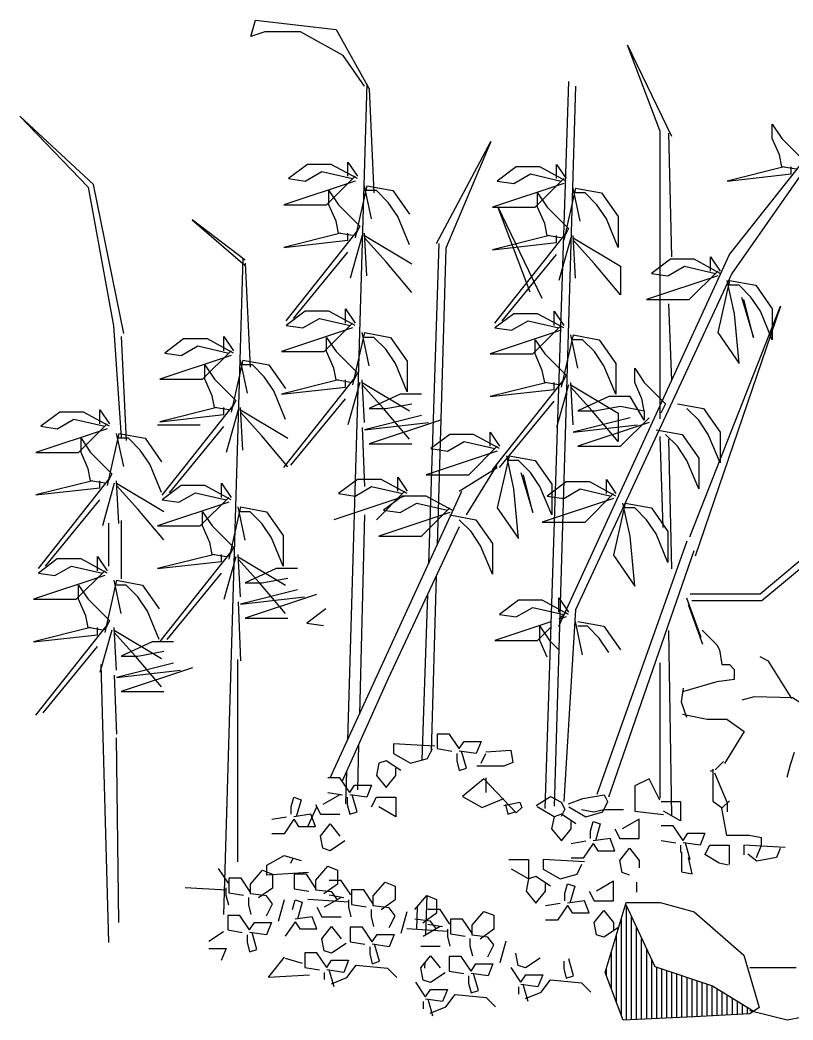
# Model space of a CAD drawing. Extents: x -15.8 to -8, y 56.1 to 69.5.
# Drawn here: x -15.15 to -12.715, y 56.331 to 59.482 of the extents above; entities that cross this region are included whole.
import ezdxf

# ---------------------------------------------------------------- set-up
doc = ezdxf.new("R2010")
doc.units = 0
doc.header["$LTSCALE"] = 0.01
doc.header["$MEASUREMENT"] = 0
doc.layers.add('MUEBLES', color=30, linetype='CONTINUOUS')

msp = doc.modelspace()

# ---------------------------------------------------------------- hatches: boundary and pattern name
at = {"layer": 'MUEBLES'}
h = msp.add_hatch(dxfattribs=at)
h.set_pattern_fill('LINE', color=256, scale=0.005, angle=90, style=0)
h.set_pattern_definition([(90, (-153.256589, -86.392666), (-0.015875, 1e-18), [])])
h.paths.add_polyline_path([(-13.0256, 56.341), (-12.8503, 56.3508), (-12.8383, 56.3588), (-12.9684, 56.4388), (-13.1504, 56.4994), (-13.2418, 56.6951), (-13.306, 56.4813), (-13.2497, 56.3313)])

# ---------------------------------------------------------------- linework, layer by layer
for p, q in [((-14.423, 59.4299), (-14.4081, 59.4821)), ((-14.4081, 59.4821), (-14.1542, 59.4523)), ((-14.3782, 59.4448), (-14.423, 59.4299)), ((-14.2662, 59.4448), (-14.3782, 59.4448)), ((-14.1318, 59.3702), (-14.2662, 59.4448)), ((-14.1542, 59.4523), (-14.0496, 59.2657)), ((-13.1343, 59.1343), (-13.2364, 59.4032)), ((-13.2364, 59.4032), (-13.0972, 59.1158)), ((-14.0645, 59.2732), (-14.1318, 59.3702)), ((-14.0571, 59.2806), (-14.1183, 57.2128)), ((-13.4222, 59.2881), (-13.4969, 56.9972)), ((-13.3998, 59.2732), (-13.467, 57.0047)), ((-14.0496, 59.2657), (-14.0347, 58.9374)), ((-14.9187, 58.9639), (-15.1498, 59.1788)), ((-15.1498, 59.1788), (-14.9346, 58.9559)), ((-12.7799, 59.109), (-12.7799, 59.1538)), ((-12.7799, 59.1538), (-12.75, 59.109)), ((-13.1343, 59.1343), (-13.1343, 58.2259)), ((-13.1065, 59.1251), (-13.0972, 58.7357)), ((-13.8379, 58.7783), (-13.6661, 59.0991)), ((-13.6661, 59.0991), (-13.8081, 58.7633)), ((-12.7575, 59.0568), (-12.7799, 59.109)), ((-12.75, 59.109), (-12.6828, 59.0418)), ((-12.75, 59.0195), (-12.7575, 59.0568)), ((-14.2438, 59.0269), (-14.3035, 58.9822)), ((-14.1691, 59.0269), (-14.2438, 59.0269)), ((-14.0869, 58.9822), (-14.1691, 59.0269)), ((-14.1168, 59.0344), (-14.0869, 58.9896)), ((-14.1168, 58.9896), (-14.1168, 59.0344)), ((-13.5865, 59.0195), (-13.6463, 58.9747)), ((-13.5118, 59.0195), (-13.5865, 59.0195)), ((-13.4297, 58.9747), (-13.5118, 59.0195)), ((-13.4596, 58.9822), (-13.4596, 59.0269)), ((-13.4596, 59.0269), (-13.4297, 58.9822)), ((-12.7425, 59.0195), (-12.9218, 58.9747)), ((-12.9143, 58.7434), (-12.6903, 59.0269)), ((-12.7052, 59.012), (-12.75, 59.0195)), ((-12.7201, 58.9971), (-12.7201, 59.0195)), ((-14.2513, 58.9747), (-14.199, 59.0045)), ((-14.199, 59.0045), (-14.1019, 58.9822)), ((-14.184, 58.9001), (-14.0944, 58.9896)), ((-13.594, 58.9672), (-13.5417, 58.9971)), ((-13.5417, 58.9971), (-13.4446, 58.9747)), ((-12.9218, 58.9747), (-12.7201, 58.9971)), ((-12.6828, 59.0045), (-12.9069, 58.6837)), ((-14.9346, 58.9559), (-14.8549, 58.518)), ((-14.823, 58.4941), (-14.9187, 58.9639)), ((-14.0944, 58.9747), (-14.3185, 58.9001)), ((-14.3035, 58.9822), (-14.2513, 58.9747)), ((-14.0571, 58.9598), (-14.0944, 58.7956)), ((-14.0421, 58.8553), (-14.0645, 58.9598)), ((-14.0571, 58.9598), (-13.9749, 58.9448)), ((-13.4371, 58.9672), (-13.6612, 58.8926)), ((-13.6463, 58.9747), (-13.594, 58.9672)), ((-13.5268, 58.8926), (-13.4371, 58.9822)), ((-13.3998, 58.9523), (-13.4371, 58.7881)), ((-13.3849, 58.8478), (-13.4073, 58.9523)), ((-13.3998, 58.9523), (-13.3176, 58.9374)), ((-14.1766, 58.9001), (-14.1766, 58.9448)), ((-14.1766, 58.9448), (-14.1467, 58.9001)), ((-14.0272, 58.9448), (-14.0571, 58.9448)), ((-13.9898, 58.9075), (-14.0272, 58.9448)), ((-13.9749, 58.9448), (-13.9226, 58.8702)), ((-13.5193, 58.9374), (-13.4894, 58.8926)), ((-13.5193, 58.8926), (-13.5193, 58.9374)), ((-13.3699, 58.9374), (-13.3998, 58.9374)), ((-13.3326, 58.9001), (-13.3699, 58.9374)), ((-13.3176, 58.9374), (-13.2654, 58.8628)), ((-14.3185, 58.9001), (-14.184, 58.9001)), ((-14.1542, 58.8478), (-14.1766, 58.9001)), ((-14.1467, 58.9001), (-14.0795, 58.8329)), ((-13.96, 58.8628), (-13.9898, 58.9075)), ((-13.6612, 58.8926), (-13.5268, 58.8926)), ((-13.6447, 58.8933), (-13.5055, 58.6059)), ((-13.5426, 58.6245), (-13.6447, 58.8933)), ((-13.4969, 58.8404), (-13.5193, 58.8926)), ((-13.4894, 58.8926), (-13.4222, 58.8254)), ((-13.3027, 58.8553), (-13.3326, 58.9001)), ((-13.9226, 58.7732), (-13.96, 58.8628)), ((-13.2654, 58.8628), (-13.2654, 58.7657)), ((-14.4405, 58.725), (-14.6078, 58.8524)), ((-14.6078, 58.8524), (-14.4405, 58.7091)), ((-14.1467, 58.8105), (-14.1542, 58.8478)), ((-14.0795, 58.8329), (-14.0944, 58.8031)), ((-13.4894, 58.8031), (-13.4969, 58.8404)), ((-13.2654, 58.7657), (-13.3027, 58.8553)), ((-14.1392, 58.8105), (-14.3185, 58.7657)), ((-14.311, 58.5344), (-14.0869, 58.818)), ((-14.1019, 58.8031), (-14.1467, 58.8105)), ((-14.1168, 58.7881), (-14.1168, 58.8105)), ((-14.072, 58.8031), (-14.1093, 58.6687)), ((-14.0571, 58.6762), (-14.0645, 58.8105)), ((-14.0645, 58.8031), (-13.9152, 58.7135)), ((-13.9973, 58.721), (-14.0645, 58.7956)), ((-13.482, 58.8031), (-13.6612, 58.7583)), ((-13.6537, 58.527), (-13.4297, 58.8105)), ((-13.4446, 58.7956), (-13.4894, 58.8031)), ((-13.4596, 58.7807), (-13.4596, 58.8031)), ((-13.4147, 58.7956), (-13.4521, 58.6613)), ((-13.4222, 58.8254), (-13.4371, 58.7956)), ((-13.3998, 58.6687), (-13.4073, 58.8031)), ((-13.4073, 58.7956), (-13.2579, 58.7061)), ((-14.3185, 58.7657), (-14.1168, 58.7881)), ((-13.8305, 58.7783), (-13.8634, 57.7682)), ((-13.8081, 58.7633), (-13.8358, 57.8284)), ((-13.6612, 58.7583), (-13.4596, 58.7807)), ((-13.34, 58.7135), (-13.4073, 58.7881)), ((-14.4476, 58.7312), (-14.5088, 56.6634)), ((-14.2886, 58.5419), (-14.1168, 58.7508)), ((-13.6313, 58.5344), (-13.4596, 58.7434)), ((-13.4521, 57.5718), (-12.9143, 58.7434)), ((-12.9741, 58.7359), (-12.9442, 58.6911)), ((-12.9741, 58.6911), (-12.9741, 58.7359)), ((-14.4401, 58.7163), (-14.4252, 58.388)), ((-13.9152, 58.624), (-13.9973, 58.721)), ((-13.2579, 58.6165), (-13.34, 58.7135)), ((-13.2579, 58.7061), (-13.2579, 58.6165)), ((-13.101, 58.7284), (-13.1608, 58.6837)), ((-13.1085, 58.6762), (-13.0562, 58.7061)), ((-13.0264, 58.7284), (-13.101, 58.7284)), ((-13.0562, 58.7061), (-12.9591, 58.6837)), ((-12.9442, 58.6837), (-13.0264, 58.7284)), ((-12.9069, 58.6837), (-13.3998, 57.624)), ((-12.9517, 58.6762), (-13.1757, 58.6016)), ((-13.1608, 58.6837), (-13.1085, 58.6762)), ((-13.0413, 58.6016), (-12.9517, 58.6911)), ((-12.9143, 58.6613), (-12.9517, 58.4971)), ((-12.8994, 58.5568), (-12.9218, 58.6613)), ((-12.9143, 58.6613), (-12.8322, 58.6464)), ((-12.8844, 58.6464), (-12.9143, 58.6464)), ((-12.8471, 58.609), (-12.8844, 58.6464)), ((-12.8322, 58.6464), (-12.7799, 58.5717)), ((-12.877, 58.609), (-12.8396, 58.4822)), ((-12.8172, 58.5643), (-12.8471, 58.609)), ((-13.1757, 58.6016), (-13.0413, 58.6016)), ((-13.1065, 58.5874), (-13.0972, 58.3464)), ((-13.0401, 57.8532), (-12.7542, 58.5803)), ((-12.7542, 58.5803), (-13.0228, 57.7926)), ((-12.8396, 58.4822), (-12.8695, 58.6016)), ((-14.2513, 58.5643), (-14.311, 58.5195)), ((-14.1766, 58.5643), (-14.2513, 58.5643)), ((-14.0944, 58.5195), (-14.1766, 58.5643)), ((-14.1243, 58.527), (-14.1243, 58.5717)), ((-14.1243, 58.5717), (-14.0944, 58.527)), ((-13.594, 58.5568), (-13.6537, 58.512)), ((-13.5193, 58.5568), (-13.594, 58.5568)), ((-13.4371, 58.512), (-13.5193, 58.5568)), ((-13.467, 58.5643), (-13.4371, 58.5195)), ((-13.467, 58.5195), (-13.467, 58.5643)), ((-12.8844, 58.4001), (-12.8994, 58.5568)), ((-12.7799, 58.4747), (-12.8172, 58.5643)), ((-12.7799, 58.5717), (-12.7799, 58.4747)), ((-14.8549, 58.518), (-14.831, 58.1676)), ((-14.1019, 58.512), (-14.3259, 58.4374)), ((-14.311, 58.5195), (-14.2587, 58.512)), ((-14.2587, 58.512), (-14.2064, 58.5419)), ((-14.2064, 58.5419), (-14.1093, 58.5195)), ((-14.1915, 58.4374), (-14.1019, 58.527)), ((-13.6537, 58.512), (-13.6015, 58.5046)), ((-13.6015, 58.5046), (-13.5492, 58.5344)), ((-13.5492, 58.5344), (-13.4521, 58.512)), ((-13.5342, 58.43), (-13.4446, 58.5195)), ((-14.8306, 58.4854), (-14.8157, 58.1571)), ((-14.5073, 58.4402), (-14.5073, 58.485)), ((-14.5073, 58.485), (-14.4774, 58.4402)), ((-14.184, 58.4822), (-14.1542, 58.4374)), ((-14.184, 58.4374), (-14.184, 58.4822)), ((-14.0645, 58.4971), (-14.1019, 58.3329)), ((-14.0496, 58.3926), (-14.072, 58.4971)), ((-14.0645, 58.4971), (-13.9824, 58.4822)), ((-14.0347, 58.4822), (-14.0645, 58.4822)), ((-13.9973, 58.4449), (-14.0347, 58.4822)), ((-13.9824, 58.4822), (-13.9301, 58.4076)), ((-13.4446, 58.5046), (-13.6687, 58.43)), ((-13.4073, 58.4897), (-13.4446, 58.3255)), ((-13.3923, 58.3852), (-13.4147, 58.4897)), ((-13.4073, 58.4897), (-13.3251, 58.4747)), ((-12.9517, 58.4971), (-12.8844, 58.4001)), ((-14.6343, 58.4775), (-14.694, 58.4328)), ((-14.6418, 58.4253), (-14.5895, 58.4551)), ((-14.5596, 58.4775), (-14.6343, 58.4775)), ((-14.5895, 58.4551), (-14.4924, 58.4328)), ((-14.4774, 58.4328), (-14.5596, 58.4775)), ((-13.5268, 58.43), (-13.5268, 58.4747)), ((-13.5268, 58.4747), (-13.4969, 58.43)), ((-13.3774, 58.4747), (-13.4073, 58.4747)), ((-13.34, 58.4374), (-13.3774, 58.4747)), ((-13.3251, 58.4747), (-13.2728, 58.4001)), ((-14.4849, 58.4253), (-14.709, 58.3507)), ((-14.694, 58.4328), (-14.6418, 58.4253)), ((-14.5745, 58.3507), (-14.4849, 58.4402)), ((-14.3259, 58.4374), (-14.1915, 58.4374)), ((-14.1616, 58.3852), (-14.184, 58.4374)), ((-14.1542, 58.4374), (-14.0869, 58.3703)), ((-13.9674, 58.4001), (-13.9973, 58.4449)), ((-13.6687, 58.43), (-13.5342, 58.43)), ((-13.5044, 58.3777), (-13.5268, 58.43)), ((-13.4969, 58.43), (-13.4297, 58.3628)), ((-13.3102, 58.3926), (-13.34, 58.4374)), ((-14.5671, 58.3955), (-14.5372, 58.3507)), ((-14.5671, 58.3507), (-14.5671, 58.3955)), ((-14.4476, 58.4104), (-14.4849, 58.2462)), ((-14.4326, 58.3059), (-14.455, 58.4104)), ((-14.4476, 58.4104), (-14.3654, 58.3955)), ((-14.4177, 58.3955), (-14.4476, 58.3955)), ((-14.3803, 58.3581), (-14.4177, 58.3955)), ((-14.3654, 58.3955), (-14.3131, 58.3208)), ((-14.1542, 58.3479), (-14.1616, 58.3852)), ((-13.9301, 58.3106), (-13.9674, 58.4001)), ((-13.9301, 58.4076), (-13.9301, 58.3106)), ((-13.2728, 58.3031), (-13.3102, 58.3926)), ((-13.2728, 58.4001), (-13.2728, 58.3031)), ((-13.2131, 58.3852), (-13.1832, 58.3404)), ((-13.2131, 58.3404), (-13.2131, 58.3852)), ((-14.3505, 58.3134), (-14.3803, 58.3581)), ((-14.3185, 58.0718), (-14.0944, 58.3553)), ((-14.0869, 58.3703), (-14.1019, 58.3404)), ((-13.4969, 58.3404), (-13.5044, 58.3777)), ((-13.4297, 58.3628), (-13.4446, 58.3329)), ((-14.709, 58.3507), (-14.5745, 58.3507)), ((-14.5447, 58.2984), (-14.5671, 58.3507)), ((-14.5372, 58.3507), (-14.47, 58.2835)), ((-14.1467, 58.3479), (-14.3259, 58.3031)), ((-14.3259, 58.3031), (-14.1243, 58.3255)), ((-14.1093, 58.3404), (-14.1542, 58.3479)), ((-14.1243, 58.3255), (-14.1243, 58.3479)), ((-14.0795, 58.3404), (-14.1168, 58.2061)), ((-14.0645, 58.2136), (-14.072, 58.3479)), ((-14.072, 58.3404), (-13.9226, 58.2509)), ((-14.0048, 58.2583), (-14.072, 58.3329)), ((-13.4894, 58.3404), (-13.6687, 58.2956)), ((-13.6612, 58.0643), (-13.4371, 58.3479)), ((-13.4521, 58.3329), (-13.4969, 58.3404)), ((-13.467, 58.318), (-13.467, 58.3404)), ((-13.4222, 58.3329), (-13.4596, 58.1986)), ((-13.4073, 58.2061), (-13.4147, 58.3404)), ((-13.4147, 58.3329), (-13.2654, 58.2434)), ((-13.3475, 58.2509), (-13.4147, 58.3255)), ((-13.1907, 58.2882), (-13.2131, 58.3404)), ((-13.1832, 58.3404), (-13.116, 58.2732)), ((-14.5372, 58.2611), (-14.5447, 58.2984)), ((-14.3131, 58.2238), (-14.3505, 58.3134)), ((-13.9525, 58.3031), (-14.0496, 58.2583)), ((-13.8853, 58.3031), (-13.9525, 58.3031)), ((-13.6687, 58.2956), (-13.467, 58.318)), ((-13.2952, 58.2956), (-13.3923, 58.2509)), ((-13.228, 58.2956), (-13.2952, 58.2956)), ((-13.1832, 58.221), (-13.228, 58.2956)), ((-14.5297, 58.2611), (-14.709, 58.2164)), ((-14.7015, 57.985), (-14.4774, 58.2686)), ((-14.4924, 58.2537), (-14.5372, 58.2611)), ((-14.5073, 58.2387), (-14.5073, 58.2611)), ((-14.47, 58.2835), (-14.4849, 58.2537)), ((-14.4476, 58.1268), (-14.455, 58.2611)), ((-14.2961, 58.0792), (-14.1243, 58.2882)), ((-13.9973, 58.2583), (-13.9152, 58.2732)), ((-13.6388, 58.0718), (-13.467, 58.2807)), ((-13.34, 58.2509), (-13.2579, 58.2658)), ((-13.2579, 58.2658), (-13.1832, 58.2509)), ((-13.1832, 58.2509), (-13.1907, 58.2882)), ((-13.116, 58.2732), (-13.1309, 58.2434)), ((-13.0786, 58.2732), (-12.9965, 58.2583)), ((-15.0248, 58.2466), (-15.0845, 58.2019)), ((-14.9501, 58.2466), (-15.0248, 58.2466)), ((-14.8679, 58.2019), (-14.9501, 58.2466)), ((-14.8978, 58.2541), (-14.8679, 58.2093)), ((-14.8978, 58.2093), (-14.8978, 58.2541)), ((-14.709, 58.2164), (-14.5073, 58.2387)), ((-14.4625, 58.2537), (-14.4999, 58.1194)), ((-14.455, 58.2537), (-14.3057, 58.1641)), ((-14.3878, 58.1716), (-14.455, 58.2462)), ((-13.8853, 58.2359), (-14.0645, 58.1912)), ((-14.0496, 58.2583), (-13.9973, 58.2583)), ((-13.9226, 58.1613), (-14.0048, 58.2583)), ((-13.228, 58.2285), (-13.4073, 58.1837)), ((-13.3923, 58.2509), (-13.34, 58.2509)), ((-13.2654, 58.1539), (-13.3475, 58.2509)), ((-13.2654, 58.2434), (-13.2654, 58.1539)), ((-13.2579, 58.1389), (-13.1683, 58.2285)), ((-13.1832, 58.2509), (-13.1832, 58.221)), ((-13.0114, 58.221), (-13.0488, 58.2583)), ((-12.9965, 58.2583), (-12.9442, 58.1837)), ((-15.0845, 58.2019), (-15.0323, 58.1944)), ((-15.0323, 58.1944), (-14.98, 58.2242)), ((-14.98, 58.2242), (-14.8829, 58.2019)), ((-14.965, 58.1198), (-14.8754, 58.2093)), ((-14.7165, 58.2065), (-14.582, 58.2065)), ((-14.6791, 57.9925), (-14.5073, 58.2014)), ((-14.072, 58.1986), (-14.0645, 58.0121)), ((-14.0645, 58.1912), (-13.8629, 58.2136)), ((-13.8255, 58.221), (-14.0496, 58.1464)), ((-13.4073, 58.1837), (-13.2056, 58.2061)), ((-13.1683, 58.2136), (-13.3923, 58.1389)), ((-12.9815, 58.1762), (-13.0114, 58.221)), ((-14.8754, 58.1944), (-15.0995, 58.1198)), ((-14.9576, 58.1198), (-14.9576, 58.1645)), ((-14.9576, 58.1645), (-14.9277, 58.1198)), ((-14.8381, 58.1795), (-14.8754, 58.0153)), ((-14.8231, 58.075), (-14.8455, 58.1795)), ((-14.8381, 58.1795), (-14.7559, 58.1645)), ((-14.8082, 58.1645), (-14.8381, 58.1645)), ((-14.7709, 58.1272), (-14.8082, 58.1645)), ((-14.7559, 58.1645), (-14.7036, 58.0899)), ((-14.3057, 58.0746), (-14.3878, 58.1716)), ((-13.7957, 58.1762), (-13.8554, 58.1315)), ((-13.721, 58.1762), (-13.7957, 58.1762)), ((-13.6388, 58.1315), (-13.721, 58.1762)), ((-13.6687, 58.1389), (-13.6687, 58.1837)), ((-13.6687, 58.1837), (-13.6388, 58.1389)), ((-13.1459, 58.1912), (-13.0637, 58.1762)), ((-13.1343, 58.1703), (-13.1251, 57.8829)), ((-13.0786, 58.1389), (-13.116, 58.1762)), ((-13.0637, 58.1762), (-13.0114, 58.1016)), ((-12.9442, 58.0867), (-12.9815, 58.1762)), ((-12.9442, 58.1837), (-12.9442, 58.0867)), ((-14.0496, 58.1464), (-13.9152, 58.1464)), ((-13.8031, 58.124), (-13.7508, 58.1539)), ((-13.7508, 58.1539), (-13.6537, 58.1315)), ((-13.7359, 58.0494), (-13.6463, 58.1389)), ((-13.3923, 58.1389), (-13.2579, 58.1389)), ((-13.1065, 58.161), (-13.0972, 57.7531)), ((-13.0488, 58.0942), (-13.0786, 58.1389)), ((-15.0995, 58.1198), (-14.965, 58.1198)), ((-14.9352, 58.0675), (-14.9576, 58.1198)), ((-14.9277, 58.1198), (-14.8605, 58.0526)), ((-14.741, 58.0825), (-14.7709, 58.1272)), ((-13.6463, 58.124), (-13.8703, 58.0494)), ((-13.8554, 58.1315), (-13.8031, 58.124)), ((-13.6089, 58.1091), (-13.6463, 57.9449)), ((-13.594, 58.0046), (-13.6164, 58.1091)), ((-13.6089, 58.1091), (-13.5268, 58.0942)), ((-13.0114, 58.1016), (-13.0114, 58.0046)), ((-14.7036, 57.9929), (-14.741, 58.0825)), ((-13.7658, 57.9972), (-13.6463, 58.0718)), ((-13.7434, 57.9225), (-13.6463, 58.0792)), ((-13.5791, 58.0942), (-13.6089, 58.0942)), ((-13.5417, 58.0568), (-13.5791, 58.0942)), ((-13.5268, 58.0942), (-13.4745, 58.0195)), ((-13.0114, 58.0046), (-13.0488, 58.0942)), ((-14.9277, 58.0302), (-14.9352, 58.0675)), ((-14.8605, 58.0526), (-14.8754, 58.0228)), ((-13.96, 58.0419), (-13.9301, 57.9972)), ((-13.96, 57.9972), (-13.96, 58.0419)), ((-13.8703, 58.0494), (-13.7359, 58.0494)), ((-13.5716, 58.0568), (-13.5342, 57.93)), ((-13.5342, 57.93), (-13.5641, 58.0494)), ((-13.5118, 58.0121), (-13.5417, 58.0568)), ((-14.9202, 58.0302), (-15.0995, 57.9855)), ((-15.0995, 57.9855), (-14.8978, 58.0078)), ((-15.092, 57.7541), (-14.8679, 58.0377)), ((-14.8829, 58.0228), (-14.9277, 58.0302)), ((-14.8978, 58.0078), (-14.8978, 58.0302)), ((-14.853, 58.0228), (-14.8904, 57.8885)), ((-14.8381, 57.8959), (-14.8455, 58.0302)), ((-14.8455, 58.0228), (-14.6962, 57.9332)), ((-14.7783, 57.9407), (-14.8455, 58.0153)), ((-14.6418, 58.0149), (-14.7015, 57.9701)), ((-14.5671, 58.0149), (-14.6418, 58.0149)), ((-14.4849, 57.9701), (-14.5671, 58.0149)), ((-14.5148, 58.0223), (-14.4849, 57.9776)), ((-14.5148, 57.9776), (-14.5148, 58.0223)), ((-14.0869, 58.0345), (-14.1467, 57.9897)), ((-14.0944, 57.9822), (-14.0421, 58.0121)), ((-14.0123, 58.0345), (-14.0869, 58.0345)), ((-14.0421, 58.0121), (-13.945, 57.9897)), ((-13.9301, 57.9897), (-14.0123, 58.0345)), ((-13.4745, 57.9225), (-13.5118, 58.0121)), ((-13.4297, 58.027), (-13.4894, 57.9822)), ((-13.4745, 58.0195), (-13.4745, 57.9225)), ((-13.355, 58.027), (-13.4297, 58.027)), ((-13.2728, 57.9822), (-13.355, 58.027)), ((-13.3027, 57.9897), (-13.3027, 58.0345)), ((-13.3027, 58.0345), (-13.2728, 57.9897)), ((-14.6492, 57.9626), (-14.5969, 57.9925)), ((-14.5969, 57.9925), (-14.4999, 57.9701)), ((-14.582, 57.888), (-14.4924, 57.9776)), ((-14.1727, 57.0945), (-13.7583, 57.9972)), ((-13.9376, 57.9822), (-14.1616, 57.9076)), ((-14.1467, 57.9897), (-14.0944, 57.9822)), ((-14.0272, 57.9076), (-13.9376, 57.9972)), ((-13.945, 57.9822), (-14.0048, 57.9375)), ((-13.8703, 57.9822), (-13.945, 57.9822)), ((-13.7882, 57.9375), (-13.8703, 57.9822)), ((-13.5791, 57.8479), (-13.594, 58.0046)), ((-13.4894, 57.9822), (-13.4371, 57.9748)), ((-13.4371, 57.9748), (-13.3849, 58.0046)), ((-13.3849, 58.0046), (-13.2878, 57.9822)), ((-13.3699, 57.9001), (-13.2803, 57.9897)), ((-15.0696, 57.7616), (-14.8978, 57.9705)), ((-14.4924, 57.9626), (-14.7165, 57.888)), ((-14.7015, 57.9701), (-14.6492, 57.9626)), ((-14.455, 57.9477), (-14.4924, 57.7836)), ((-14.4401, 57.8433), (-14.4625, 57.9477)), ((-14.455, 57.9477), (-14.3729, 57.9328)), ((-13.9525, 57.93), (-13.9002, 57.9598)), ((-13.9002, 57.9598), (-13.8031, 57.9375)), ((-13.8853, 57.8554), (-13.7957, 57.9449)), ((-13.6463, 57.9449), (-13.5791, 57.8479)), ((-13.2803, 57.9748), (-13.5044, 57.9001)), ((-13.243, 57.9598), (-13.2803, 57.7957)), ((-13.228, 57.8554), (-13.2504, 57.9598)), ((-13.243, 57.9598), (-13.1608, 57.9449)), ((-13.2131, 57.9449), (-13.243, 57.9449)), ((-13.1757, 57.9076), (-13.2131, 57.9449)), ((-13.1608, 57.9449), (-13.1085, 57.8703)), ((-14.6962, 57.8437), (-14.7783, 57.9407)), ((-14.5745, 57.888), (-14.5745, 57.9328)), ((-14.5745, 57.9328), (-14.5447, 57.888)), ((-14.4252, 57.9328), (-14.455, 57.9328)), ((-14.3878, 57.8955), (-14.4252, 57.9328)), ((-14.3729, 57.9328), (-14.3206, 57.8582)), ((-14.0645, 57.9225), (-14.0808, 57.2946)), ((-13.7957, 57.93), (-14.0197, 57.8554)), ((-14.0048, 57.9375), (-13.9525, 57.93)), ((-13.7957, 57.9225), (-13.7135, 57.9076)), ((-14.8708, 57.8969), (-14.8708, 57.7616)), ((-14.831, 57.9049), (-14.831, 57.7218)), ((-14.7165, 57.888), (-14.582, 57.888)), ((-14.5521, 57.8358), (-14.5745, 57.888)), ((-14.5447, 57.888), (-14.4774, 57.8209)), ((-14.3579, 57.8507), (-14.3878, 57.8955)), ((-13.7658, 57.8852), (-13.9898, 57.4076)), ((-13.7284, 57.8703), (-13.7658, 57.9076)), ((-13.7135, 57.9076), (-13.6612, 57.833)), ((-13.5044, 57.9001), (-13.3699, 57.9001)), ((-13.1459, 57.8628), (-13.1757, 57.9076)), ((-14.3206, 57.7612), (-14.3579, 57.8507)), ((-14.3206, 57.8582), (-14.3206, 57.7612)), ((-14.0197, 57.8554), (-13.8853, 57.8554)), ((-13.6986, 57.8255), (-13.7284, 57.8703)), ((-13.2131, 57.6987), (-13.228, 57.8554)), ((-13.1085, 57.7733), (-13.1459, 57.8628)), ((-13.1085, 57.8703), (-13.1085, 57.7733)), ((-14.5447, 57.7985), (-14.5521, 57.8358)), ((-14.4774, 57.8209), (-14.4924, 57.791)), ((-13.6612, 57.736), (-13.6986, 57.8255)), ((-13.6612, 57.833), (-13.6612, 57.736)), ((-13.0488, 57.8404), (-13.3326, 57.042)), ((-14.9053, 57.7467), (-14.9053, 57.7914)), ((-14.9053, 57.7914), (-14.8754, 57.7467)), ((-14.5372, 57.7985), (-14.7165, 57.7537)), ((-14.709, 57.5224), (-14.4849, 57.8059)), ((-14.4999, 57.791), (-14.5447, 57.7985)), ((-14.5148, 57.7761), (-14.5148, 57.7985)), ((-14.47, 57.791), (-14.5073, 57.6567)), ((-14.455, 57.6642), (-14.4625, 57.7985)), ((-14.4625, 57.791), (-14.3131, 57.7015)), ((-13.2952, 57.0345), (-13.0264, 57.8106)), ((-13.2803, 57.7957), (-13.2131, 57.6987)), ((-12.8183, 57.6745), (-12.6628, 57.804)), ((-15.0323, 57.784), (-15.092, 57.7392)), ((-15.0397, 57.7317), (-14.9875, 57.7616)), ((-14.9576, 57.784), (-15.0323, 57.784)), ((-14.9875, 57.7616), (-14.8904, 57.7392)), ((-14.8754, 57.7392), (-14.9576, 57.784)), ((-14.7165, 57.7537), (-14.5148, 57.7761)), ((-14.3953, 57.7089), (-14.4625, 57.7836)), ((-12.813, 57.6532), (-12.6575, 57.7827)), ((-14.8829, 57.7317), (-15.107, 57.6571)), ((-15.092, 57.7392), (-15.0397, 57.7317)), ((-14.9725, 57.6571), (-14.8829, 57.7467)), ((-14.6866, 57.5298), (-14.5148, 57.7388)), ((-14.343, 57.7537), (-14.4401, 57.7089)), ((-14.3878, 57.7089), (-14.3057, 57.7239)), ((-14.2758, 57.7537), (-14.343, 57.7537)), ((-13.8387, 57.7298), (-13.855, 57.1773)), ((-14.965, 57.7019), (-14.9352, 57.6571)), ((-14.965, 57.6571), (-14.965, 57.7019)), ((-14.8455, 57.7168), (-14.8829, 57.5527)), ((-14.8306, 57.6124), (-14.853, 57.7168)), ((-14.8455, 57.7168), (-14.7634, 57.7019)), ((-14.8157, 57.7019), (-14.8455, 57.7019)), ((-14.7783, 57.6646), (-14.8157, 57.7019)), ((-14.7634, 57.7019), (-14.7111, 57.6273)), ((-14.4401, 57.7089), (-14.3878, 57.7089)), ((-14.3131, 57.6119), (-14.3953, 57.7089)), ((-14.7484, 57.6198), (-14.7783, 57.6646)), ((-14.2758, 57.6866), (-14.455, 57.6418)), ((-14.455, 57.6418), (-14.2534, 57.6642)), ((-14.216, 57.6716), (-14.4401, 57.597)), ((-13.8666, 57.6704), (-13.8835, 57.1507)), ((-13.4521, 57.6614), (-13.4222, 57.6166)), ((-13.4521, 57.6166), (-13.4521, 57.6614)), ((-13.0505, 57.6617), (-13.0052, 57.5372)), ((-13.0386, 57.6745), (-12.8183, 57.6745)), ((-15.107, 57.6571), (-14.9725, 57.6571)), ((-14.9426, 57.6049), (-14.965, 57.6571)), ((-14.9352, 57.6571), (-14.8679, 57.59)), ((-14.4625, 57.6492), (-14.455, 57.4627)), ((-13.5791, 57.6539), (-13.6388, 57.6091)), ((-13.5865, 57.6017), (-13.5342, 57.6315)), ((-13.5044, 57.6539), (-13.5791, 57.6539)), ((-13.5342, 57.6315), (-13.4371, 57.6091)), ((-13.4222, 57.6091), (-13.5044, 57.6539)), ((-13.0452, 57.6404), (-12.9999, 57.5159)), ((-13.0333, 57.6532), (-12.813, 57.6532)), ((-14.9352, 57.5676), (-14.9426, 57.6049)), ((-14.7111, 57.5303), (-14.7484, 57.6198)), ((-14.4401, 57.597), (-14.3057, 57.597)), ((-14.1862, 57.6269), (-14.2459, 57.5821)), ((-13.6388, 57.6091), (-13.5865, 57.6017)), ((-13.4521, 57.5942), (-13.4297, 57.6166)), ((-13.4297, 57.6017), (-13.4521, 57.5942)), ((-13.3998, 57.624), (-13.4371, 57.0196)), ((-14.9277, 57.5676), (-15.107, 57.5228)), ((-15.0995, 57.2915), (-14.8754, 57.575)), ((-14.8904, 57.5601), (-14.9352, 57.5676)), ((-14.9053, 57.5452), (-14.9053, 57.5676)), ((-14.8679, 57.59), (-14.8829, 57.5601)), ((-14.8455, 57.4333), (-14.853, 57.5676)), ((-14.2459, 57.5821), (-14.1936, 57.5746)), ((-13.4777, 57.5857), (-13.6537, 57.527)), ((-13.5193, 57.527), (-13.4783, 57.568)), ((-13.5118, 57.527), (-13.5118, 57.5718)), ((-13.5118, 57.5718), (-13.482, 57.527)), ((-13.3774, 57.4823), (-13.3998, 57.5867)), ((-13.3923, 57.5867), (-13.3102, 57.5718)), ((-13.3625, 57.5718), (-13.3923, 57.5718)), ((-13.3251, 57.5345), (-13.3625, 57.5718)), ((-13.3102, 57.5718), (-13.2579, 57.4972)), ((-15.107, 57.5228), (-14.9053, 57.5452)), ((-14.8605, 57.5601), (-14.8978, 57.4258)), ((-14.853, 57.5601), (-14.7036, 57.4706)), ((-14.7858, 57.478), (-14.853, 57.5527)), ((-13.2952, 57.4897), (-13.3251, 57.5345)), ((-13.1065, 57.5584), (-13.0972, 56.9744)), ((-13.0009, 57.56), (-12.9541, 57.5132)), ((-15.0771, 57.2989), (-14.9053, 57.5079)), ((-14.7335, 57.5228), (-14.8306, 57.478)), ((-14.6663, 57.5228), (-14.7335, 57.5228)), ((-13.6537, 57.527), (-13.5193, 57.527)), ((-13.4894, 57.4748), (-13.5118, 57.527)), ((-13.482, 57.527), (-13.4524, 57.4975)), ((-12.9541, 57.5132), (-12.9463, 57.4976)), ((-14.8306, 57.478), (-14.7783, 57.478)), ((-14.7036, 57.381), (-14.7858, 57.478)), ((-14.7783, 57.478), (-14.6962, 57.493)), ((-12.9463, 57.4976), (-12.9385, 57.4509)), ((-12.792, 57.4621), (-12.8182, 57.4751)), ((-14.8947, 57.4511), (-14.8708, 56.5752)), ((-14.6663, 57.4556), (-14.8455, 57.4109)), ((-14.6065, 57.4407), (-14.8306, 57.3661)), ((-14.4644, 57.467), (-14.4644, 56.83)), ((-13.1343, 57.4565), (-13.1343, 57.0301)), ((-12.9385, 57.4509), (-12.9151, 57.4509)), ((-12.9151, 57.4509), (-12.8995, 57.4353)), ((-12.7186, 57.3443), (-12.792, 57.4621)), ((-14.853, 57.4183), (-14.8455, 57.2318)), ((-14.8455, 57.4109), (-14.6439, 57.4333)), ((-12.8995, 57.4353), (-12.8995, 57.4041)), ((-13.9898, 57.4076), (-14.1347, 57.0838)), ((-13.0612, 57.3764), (-13.0665, 57.3338)), ((-12.9541, 57.3963), (-13.0633, 57.3651)), ((-12.8995, 57.4041), (-12.9541, 57.3963)), ((-14.8306, 57.3661), (-14.6962, 57.3661)), ((-12.8365, 57.3495), (-12.8758, 57.339)), ((-12.716, 57.3469), (-12.8365, 57.3495)), ((-12.6427, 57.2998), (-12.716, 57.3469)), ((-13.0665, 57.3338), (-13.0505, 57.2858)), ((-13.0633, 57.295), (-12.9853, 57.2794)), ((-12.9853, 57.2794), (-12.9229, 57.2794)), ((-12.9229, 57.2794), (-12.8683, 57.2404)), ((-14.8469, 57.2202), (-14.839, 56.6389)), ((-13.7969, 57.2323), (-13.8352, 57.2323)), ((-13.8352, 57.2323), (-13.8352, 57.1864)), ((-13.7662, 57.1864), (-13.7969, 57.2323)), ((-12.8683, 57.2404), (-12.9307, 57.139)), ((-14.0833, 57.1987), (-14.0869, 57.0569)), ((-13.8429, 57.194), (-13.9732, 57.2017)), ((-13.9732, 57.2017), (-13.9732, 57.1711)), ((-13.7662, 57.1864), (-13.7509, 57.2093)), ((-13.7509, 57.2093), (-13.6972, 57.2093)), ((-13.6972, 57.2093), (-13.7126, 57.1711)), ((-13.9732, 57.1711), (-13.9195, 57.1404)), ((-13.9195, 57.1404), (-13.8659, 57.1557)), ((-13.8659, 57.1557), (-13.8505, 57.1864)), ((-13.8352, 57.1864), (-13.7892, 57.1787)), ((-13.7739, 57.1711), (-13.7739, 57.1481)), ((-13.7126, 57.1711), (-13.7662, 57.1787)), ((-13.7432, 57.1251), (-13.7585, 57.1787)), ((-13.6972, 57.1404), (-13.6819, 57.1711)), ((-13.6825, 57.1762), (-13.6033, 57.1819)), ((-13.6033, 57.1819), (-13.5977, 57.1423)), ((-12.7108, 57.1741), (-12.7239, 57.1348)), ((-14.0191, 57.1404), (-14.0268, 57.1021)), ((-13.9962, 57.1481), (-14.0191, 57.1404)), ((-13.9502, 57.1174), (-13.9962, 57.1481)), ((-13.9655, 57.1021), (-13.9655, 57.1251)), ((-13.7739, 57.1481), (-13.7662, 57.1174)), ((-13.7662, 57.1174), (-13.7432, 57.1251)), ((-13.6259, 57.131), (-13.7107, 57.131)), ((-13.5977, 57.1423), (-13.6259, 57.131)), ((-12.9334, 57.1453), (-12.9596, 57.1191)), ((-12.7239, 57.1348), (-12.7343, 57.0956)), ((-14.1418, 57.0945), (-14.1801, 57.0945)), ((-14.1111, 57.0485), (-14.1418, 57.0945)), ((-14.1213, 57.1138), (-14.1243, 57.0122)), ((-14.0268, 57.1021), (-13.9962, 57.0638)), ((-13.9962, 57.0638), (-13.9655, 57.1021)), ((-13.6819, 57.0945), (-13.6819, 57.0485)), ((-12.9742, 57.1153), (-12.9675, 57.1186)), ((-12.9675, 57.1153), (-12.9709, 57.117)), ((-12.9675, 57.122), (-12.9675, 57.0213)), ((-12.9205, 57.0146), (-12.9608, 57.1086)), ((-12.9608, 57.1086), (-12.9608, 57.1086)), ((-14.1111, 57.0485), (-14.0958, 57.0715)), ((-14.0958, 57.0715), (-14.0421, 57.0715)), ((-14.0421, 57.0715), (-14.0575, 57.0332)), ((-13.6881, 57.0915), (-13.7559, 57.035)), ((-13.5863, 56.9842), (-13.6881, 57.0915)), ((-13.168, 57.0915), (-13.2132, 57.0689)), ((-13.2132, 57.0689), (-13.2132, 56.9898)), ((-13.1341, 57.0237), (-13.168, 57.0915)), ((-14.2951, 57.0026), (-14.2874, 57.0332)), ((-14.2874, 57.0332), (-14.2644, 57.0255)), ((-14.1418, 57.0409), (-14.1954, 57.0102)), ((-14.1801, 57.0485), (-14.1341, 57.0409)), ((-14.1188, 57.0332), (-14.1188, 57.0102)), ((-14.0575, 57.0332), (-14.1111, 57.0409)), ((-14.0881, 56.9872), (-14.1035, 57.0409)), ((-14.0421, 57.0026), (-14.0268, 57.0332)), ((-14.0268, 57.0332), (-13.9655, 57.0332)), ((-13.9655, 57.0332), (-13.9655, 56.9719)), ((-13.7559, 57.035), (-13.6938, 57.0011)), ((-13.5242, 57.0068), (-13.4789, 57.035)), ((-13.4789, 57.035), (-13.445, 57.0181)), ((-13.3772, 57.0293), (-13.3093, 57.0406)), ((-13.3093, 57.0406), (-13.298, 57.0181)), ((-14.2951, 56.9796), (-14.2951, 57.0026)), ((-14.2644, 57.0255), (-14.2797, 56.9719)), ((-14.243, 56.9413), (-14.2147, 57.0028)), ((-14.2184, 57.0102), (-14.2031, 56.9796)), ((-14.1188, 57.0102), (-14.1111, 56.9796)), ((-13.9655, 56.9719), (-14.0191, 57.0026)), ((-13.6938, 57.0011), (-13.6259, 57.0293)), ((-13.6259, 57.0068), (-13.575, 57.0181)), ((-13.6206, 57.0102), (-13.6129, 56.9796)), ((-13.5694, 57.0011), (-13.5863, 56.9842)), ((-13.575, 57.0181), (-13.5694, 57.0011)), ((-13.4673, 56.9719), (-13.5209, 57.0026)), ((-13.445, 57.0181), (-13.4337, 56.9955)), ((-13.4224, 57.0124), (-13.3772, 57.0293)), ((-13.4213, 57.0026), (-13.3677, 56.9719)), ((-13.314, 56.9872), (-13.2987, 57.0179)), ((-13.1301, 57.02), (-13.0688, 57.02)), ((-13.0688, 57.02), (-13.0688, 56.9587)), ((-12.9675, 57.0213), (-12.9374, 56.9998)), ((-12.9385, 56.9987), (-12.9151, 57.0221)), ((-12.9229, 56.913), (-12.9385, 56.9987)), ((-12.9205, 56.9877), (-12.9205, 57.0146)), ((-14.3564, 56.9643), (-14.3104, 56.9719)), ((-14.2337, 56.9796), (-14.2874, 56.9719)), ((-14.2184, 56.9413), (-14.2337, 56.9796)), ((-14.2031, 56.9796), (-14.1418, 56.9796)), ((-14.1111, 56.9796), (-14.0881, 56.9872)), ((-13.6129, 56.9796), (-13.5899, 56.9872)), ((-13.4673, 56.9719), (-13.475, 56.9336)), ((-13.4443, 56.9796), (-13.4673, 56.9719)), ((-13.4337, 56.9955), (-13.445, 56.9729)), ((-13.3983, 56.9489), (-13.4443, 56.9796)), ((-13.342, 56.9861), (-13.381, 56.9939)), ((-13.3677, 56.9719), (-13.314, 56.9872)), ((-13.3108, 56.9939), (-13.342, 56.9861)), ((-13.2484, 56.9939), (-13.3108, 56.9939)), ((-13.2132, 56.9898), (-13.1228, 56.9785)), ((-13.0688, 56.9587), (-13.1225, 56.9893)), ((-14.2874, 56.9643), (-14.3181, 56.9183)), ((-14.2874, 56.9643), (-14.2721, 56.9413)), ((-14.2721, 56.9413), (-14.2184, 56.9413)), ((-14.2031, 56.9107), (-14.1724, 56.9489)), ((-14.1724, 56.9489), (-14.1418, 56.9107)), ((-13.4136, 56.9336), (-13.4136, 56.9566)), ((-13.3523, 56.926), (-13.3447, 56.9566)), ((-13.3447, 56.9566), (-13.3217, 56.9489)), ((-13.3217, 56.9489), (-13.337, 56.8953)), ((-13.199, 56.9643), (-13.2527, 56.9336)), ((-13.199, 56.903), (-13.199, 56.9643)), ((-13.0918, 56.9434), (-13.1301, 56.9434)), ((-13.0612, 56.8974), (-13.0918, 56.9434)), ((-14.3181, 56.9183), (-14.3564, 56.9183)), ((-14.1954, 56.8724), (-14.2031, 56.9107)), ((-13.475, 56.9336), (-13.4443, 56.8953)), ((-13.4443, 56.8953), (-13.4136, 56.9336)), ((-13.3523, 56.903), (-13.3523, 56.926)), ((-13.2757, 56.9336), (-13.2604, 56.903)), ((-13.0612, 56.8974), (-13.0458, 56.9204)), ((-13.0458, 56.9204), (-12.9922, 56.9204)), ((-12.9922, 56.9204), (-13.0075, 56.8821)), ((-12.8839, 56.913), (-12.9229, 56.913)), ((-12.8527, 56.913), (-12.8839, 56.913)), ((-12.8137, 56.9052), (-12.8527, 56.913)), ((-12.8137, 56.8818), (-12.8137, 56.9052)), ((-14.1724, 56.8647), (-14.1954, 56.8724)), ((-14.1264, 56.8953), (-14.1724, 56.8647)), ((-13.4136, 56.8877), (-13.3677, 56.8953)), ((-13.3447, 56.8877), (-13.3753, 56.8417)), ((-13.291, 56.903), (-13.3447, 56.8953)), ((-13.3447, 56.8877), (-13.3293, 56.8647)), ((-13.2757, 56.8647), (-13.291, 56.903)), ((-13.2604, 56.903), (-13.199, 56.903)), ((-13.2604, 56.8341), (-13.2297, 56.8724)), ((-13.2297, 56.8724), (-13.199, 56.8341)), ((-13.1301, 56.8974), (-13.0842, 56.8898)), ((-13.0688, 56.8821), (-13.0688, 56.8591)), ((-13.0075, 56.8821), (-13.0612, 56.8898)), ((-13.0382, 56.8362), (-13.0535, 56.8898)), ((-12.9922, 56.8515), (-12.9768, 56.8821)), ((-12.9768, 56.8821), (-12.9155, 56.8821)), ((-12.9155, 56.8821), (-12.9155, 56.8209)), ((-12.7393, 56.8745), (-12.8695, 56.8821)), ((-12.8695, 56.8821), (-12.8695, 56.8515)), ((-12.8293, 56.8428), (-12.8137, 56.8818)), ((-14.3717, 56.8187), (-14.3181, 56.8494)), ((-14.3181, 56.8494), (-14.2644, 56.8341)), ((-14.2961, 56.8256), (-14.289, 56.8411)), ((-13.3753, 56.8417), (-13.4136, 56.8417)), ((-13.3293, 56.8647), (-13.2757, 56.8647)), ((-13.0662, 56.8599), (-13.0662, 56.7978)), ((-13.0323, 56.7921), (-13.0436, 56.843)), ((-12.9927, 56.8543), (-12.9475, 56.826)), ((-12.8288, 56.8317), (-12.857, 56.8543)), ((-12.7666, 56.843), (-12.8288, 56.8317)), ((-12.7553, 56.8712), (-12.7666, 56.843)), ((-14.3717, 56.7881), (-14.3717, 56.8187)), ((-14.2176, 56.7721), (-14.1802, 56.8156)), ((-14.1802, 56.8156), (-14.1491, 56.8032)), ((-13.6094, 56.8372), (-13.5481, 56.8372)), ((-13.5481, 56.8372), (-13.5481, 56.7759)), ((-13.3718, 56.8296), (-13.5021, 56.8372)), ((-13.5021, 56.8372), (-13.5021, 56.8066)), ((-13.3948, 56.7913), (-13.3794, 56.8219)), ((-13.2527, 56.7958), (-13.2604, 56.8341)), ((-13.199, 56.8341), (-13.199, 56.8111)), ((-12.9475, 56.826), (-12.9192, 56.8204)), ((-14.4933, 56.7627), (-14.524, 56.8087)), ((-14.4915, 56.7785), (-14.4915, 56.7325)), ((-14.4532, 56.7785), (-14.4915, 56.7785)), ((-14.4225, 56.7325), (-14.4532, 56.7785)), ((-14.4232, 56.7596), (-14.3858, 56.8032)), ((-14.3858, 56.8032), (-14.3547, 56.7907)), ((-14.2414, 56.7958), (-14.3717, 56.7881)), ((-14.3547, 56.7907), (-14.3547, 56.7472)), ((-14.2476, 56.7909), (-14.2859, 56.7909)), ((-14.2859, 56.7909), (-14.2859, 56.745)), ((-14.217, 56.745), (-14.2476, 56.7909)), ((-14.1491, 56.8032), (-14.1491, 56.7596)), ((-13.5481, 56.7759), (-13.6017, 56.8066)), ((-13.5251, 56.7836), (-13.5481, 56.7759)), ((-13.4791, 56.753), (-13.5251, 56.7836)), ((-13.5021, 56.8066), (-13.4484, 56.7759)), ((-13.4484, 56.7759), (-13.3948, 56.7913)), ((-13.2297, 56.7881), (-13.2527, 56.7958)), ((-13.0662, 56.7978), (-13.0323, 56.7921)), ((-14.4992, 56.7402), (-14.6295, 56.7478)), ((-14.501, 56.7474), (-14.501, 56.7244)), ((-14.4232, 56.7285), (-14.4232, 56.7596)), ((-14.3547, 56.7472), (-14.3983, 56.716)), ((-14.2176, 56.7409), (-14.2176, 56.7721)), ((-14.1491, 56.7596), (-14.1927, 56.7285)), ((-14.1378, 56.7713), (-14.1761, 56.7713)), ((-14.1071, 56.7254), (-14.1378, 56.7713)), ((-14.037, 56.7223), (-13.9996, 56.7658)), ((-13.9996, 56.7658), (-13.9684, 56.7534)), ((-13.9684, 56.7534), (-13.9684, 56.7098)), ((-13.5481, 56.7759), (-13.5557, 56.7377)), ((-13.4944, 56.7377), (-13.4944, 56.7606)), ((-13.4331, 56.73), (-13.4254, 56.7606)), ((-13.4254, 56.7606), (-13.4024, 56.753)), ((-13.4024, 56.753), (-13.4178, 56.6994)), ((-13.2798, 56.7683), (-13.3334, 56.7377)), ((-13.2798, 56.707), (-13.2798, 56.7683)), ((-13.2067, 56.7345), (-13.2067, 56.7651)), ((-14.501, 56.7244), (-14.4933, 56.6938)), ((-14.4915, 56.7325), (-14.4455, 56.7249)), ((-14.4302, 56.7172), (-14.4302, 56.6942)), ((-14.3733, 56.7223), (-14.4232, 56.7285)), ((-14.3547, 56.6974), (-14.3733, 56.7223)), ((-14.2859, 56.745), (-14.2399, 56.7373)), ((-14.1678, 56.7347), (-14.2176, 56.7409)), ((-14.1378, 56.7177), (-14.1914, 56.6871)), ((-14.1761, 56.7254), (-14.1301, 56.7177)), ((-14.1491, 56.7098), (-14.1678, 56.7347)), ((-14.067, 56.7411), (-14.1053, 56.7411)), ((-14.1053, 56.7411), (-14.1053, 56.6952)), ((-14.0363, 56.6952), (-14.067, 56.7411)), ((-14.037, 56.6911), (-14.037, 56.7223)), ((-13.9061, 56.6798), (-13.8687, 56.7234)), ((-13.8685, 56.7233), (-13.8722, 56.5993)), ((-13.8687, 56.7234), (-13.8376, 56.711)), ((-13.5557, 56.7377), (-13.5251, 56.6994)), ((-13.5251, 56.6994), (-13.4944, 56.7377)), ((-13.4331, 56.707), (-13.4331, 56.73)), ((-13.3564, 56.7377), (-13.3411, 56.707)), ((-14.4302, 56.6942), (-14.4225, 56.6636)), ((-14.3733, 56.66), (-14.3547, 56.6974)), ((-14.3173, 56.7098), (-14.336, 56.6413)), ((-14.2911, 56.6794), (-14.2834, 56.7101)), ((-14.2834, 56.7101), (-14.2604, 56.7024)), ((-14.2604, 56.7024), (-14.2757, 56.6488)), ((-14.1129, 56.7028), (-14.2432, 56.7105)), ((-14.2144, 56.6871), (-14.1991, 56.6564)), ((-14.1148, 56.7101), (-14.1148, 56.6871)), ((-14.1148, 56.6871), (-14.1071, 56.6564)), ((-14.1053, 56.6952), (-14.0593, 56.6875)), ((-13.9871, 56.6849), (-14.037, 56.6911)), ((-13.9684, 56.7098), (-14.012, 56.6787)), ((-13.9684, 56.66), (-13.9871, 56.6849)), ((-13.8986, 56.6886), (-13.9009, 56.6164)), ((-13.8376, 56.711), (-13.8376, 56.6674)), ((-13.4944, 56.6917), (-13.4484, 56.6994)), ((-13.4254, 56.6917), (-13.4561, 56.6457)), ((-13.3718, 56.707), (-13.4254, 56.6994)), ((-13.4254, 56.6917), (-13.4101, 56.6687)), ((-13.3564, 56.6687), (-13.3718, 56.707)), ((-13.3411, 56.707), (-13.2798, 56.707)), ((-13.306, 56.4813), (-13.24, 56.7012)), ((-13.2418, 56.6951), (-13.1504, 56.4994)), ((-13.24, 56.7012), (-13.1328, 56.7012)), ((-13.1328, 56.7012), (-13.0256, 56.672)), ((-14.4955, 56.6609), (-14.4955, 56.615)), ((-14.4572, 56.6609), (-14.4955, 56.6609)), ((-14.4265, 56.615), (-14.4572, 56.6609)), ((-14.2297, 56.6564), (-14.2834, 56.6488)), ((-14.2144, 56.6182), (-14.2297, 56.6564)), ((-14.1991, 56.6564), (-14.1378, 56.6564)), ((-14.044, 56.6798), (-14.044, 56.6569)), ((-14.044, 56.6569), (-14.0363, 56.6262)), ((-13.9871, 56.6227), (-13.9684, 56.66)), ((-13.9311, 56.6725), (-13.9497, 56.604)), ((-13.8376, 56.6674), (-13.8812, 56.6363)), ((-13.8263, 56.6791), (-13.8646, 56.6791)), ((-13.7956, 56.6332), (-13.8263, 56.6791)), ((-13.7255, 56.63), (-13.6881, 56.6736)), ((-13.6881, 56.6736), (-13.6569, 56.6612)), ((-13.6569, 56.6612), (-13.6569, 56.6176)), ((-13.4101, 56.6687), (-13.3564, 56.6687)), ((-13.3411, 56.6381), (-13.3105, 56.6764)), ((-13.3105, 56.6764), (-13.2798, 56.6381)), ((-13.0256, 56.672), (-12.8698, 56.5357)), ((-14.4265, 56.615), (-14.4112, 56.638)), ((-14.4112, 56.638), (-14.3576, 56.638)), ((-14.3576, 56.638), (-14.3729, 56.5997)), ((-14.2834, 56.6411), (-14.314, 56.5952)), ((-14.2834, 56.6411), (-14.2681, 56.6182)), ((-14.1991, 56.5875), (-14.1684, 56.6258)), ((-14.1684, 56.6258), (-14.1378, 56.5875)), ((-14.071, 56.6236), (-14.1093, 56.6236)), ((-14.1093, 56.6236), (-14.1093, 56.5776)), ((-14.0403, 56.5776), (-14.071, 56.6236)), ((-13.8563, 56.6425), (-13.9061, 56.6487)), ((-13.8263, 56.6255), (-13.8799, 56.5949)), ((-13.8646, 56.6332), (-13.8186, 56.6255)), ((-13.8376, 56.6176), (-13.8563, 56.6425)), ((-13.7938, 56.6489), (-13.7938, 56.6029)), ((-13.7555, 56.6489), (-13.7938, 56.6489)), ((-13.7248, 56.6029), (-13.7555, 56.6489)), ((-13.7255, 56.5989), (-13.7255, 56.63)), ((-13.4561, 56.6457), (-13.4944, 56.6457)), ((-13.3334, 56.5998), (-13.3411, 56.6381)), ((-13.2645, 56.6228), (-13.3105, 56.5921)), ((-13.2798, 56.6381), (-13.2798, 56.6151)), ((-14.5087, 56.6096), (-14.5546, 56.5789)), ((-14.4955, 56.615), (-14.4495, 56.6073)), ((-14.4342, 56.5997), (-14.4342, 56.5767)), ((-14.3729, 56.5997), (-14.4265, 56.6073)), ((-14.4035, 56.5537), (-14.4189, 56.6073)), ((-14.2681, 56.6182), (-14.2144, 56.6182)), ((-14.0403, 56.5776), (-14.025, 56.6006)), ((-14.025, 56.6006), (-13.9713, 56.6006)), ((-13.9713, 56.6006), (-13.9867, 56.5623)), ((-13.8015, 56.6106), (-13.9317, 56.6183)), ((-13.8033, 56.6178), (-13.8033, 56.5949)), ((-13.8033, 56.5949), (-13.7956, 56.5642)), ((-13.7938, 56.6029), (-13.7478, 56.5953)), ((-13.6756, 56.5927), (-13.7255, 56.5989)), ((-13.6569, 56.6176), (-13.7005, 56.5865)), ((-13.6569, 56.5678), (-13.6756, 56.5927)), ((-13.3105, 56.5921), (-13.3334, 56.5998)), ((-14.5545, 56.557), (-14.5008, 56.557)), ((-14.5008, 56.557), (-14.5162, 56.5187)), ((-14.4342, 56.5767), (-14.4265, 56.5461)), ((-14.1914, 56.5492), (-14.1991, 56.5875)), ((-14.1224, 56.5722), (-14.1684, 56.5416)), ((-14.1093, 56.5776), (-14.0633, 56.57)), ((-14.048, 56.5623), (-14.048, 56.5393)), ((-13.9867, 56.5623), (-14.0403, 56.57)), ((-14.0173, 56.5164), (-14.0326, 56.57)), ((-13.8876, 56.5642), (-13.8263, 56.5642)), ((-13.7325, 56.5876), (-13.7325, 56.5646)), ((-13.7325, 56.5646), (-13.7248, 56.534)), ((-13.6756, 56.5304), (-13.6569, 56.5678)), ((-13.6196, 56.5802), (-13.6382, 56.5118)), ((-14.4265, 56.5461), (-14.4035, 56.5537)), ((-14.3173, 56.5293), (-14.3671, 56.467)), ((-14.314, 56.5263), (-14.2604, 56.5109)), ((-14.2142, 56.5427), (-14.2526, 56.5427)), ((-14.2526, 56.5427), (-14.2526, 56.4967)), ((-14.1836, 56.4967), (-14.2142, 56.5427)), ((-14.1684, 56.5416), (-14.1914, 56.5492)), ((-14.048, 56.5393), (-14.0403, 56.5087)), ((-13.8876, 56.4953), (-13.8569, 56.5336)), ((-13.8569, 56.5336), (-13.8263, 56.4953)), ((-13.7978, 56.5314), (-13.7978, 56.4854)), ((-13.7595, 56.5314), (-13.7978, 56.5314)), ((-13.7288, 56.4854), (-13.7595, 56.5314)), ((-13.58, 56.5031), (-13.5876, 56.5414)), ((-13.511, 56.5261), (-13.557, 56.4955)), ((-12.8698, 56.5357), (-12.8211, 56.3702)), ((-14.2526, 56.4967), (-14.2066, 56.4891)), ((-14.1836, 56.4967), (-14.1683, 56.5197)), ((-14.1683, 56.5197), (-14.1146, 56.5197)), ((-14.1146, 56.5197), (-14.1299, 56.4814)), ((-14.1199, 56.465), (-14.0905, 56.5041)), ((-14.0905, 56.5041), (-13.9926, 56.4944)), ((-14.0403, 56.5087), (-14.0173, 56.5164)), ((-13.9926, 56.4944), (-13.9632, 56.465)), ((-13.8799, 56.457), (-13.8876, 56.4953)), ((-13.8748, 56.5113), (-13.8753, 56.4948)), ((-13.7288, 56.4854), (-13.7135, 56.5084)), ((-13.7135, 56.5084), (-13.6598, 56.5084)), ((-13.6598, 56.5084), (-13.6752, 56.4701)), ((-13.5721, 56.4506), (-13.6028, 56.4966)), ((-13.557, 56.4955), (-13.58, 56.5031)), ((-13.4365, 56.5162), (-13.4365, 56.4932)), ((-13.4059, 56.4703), (-13.4212, 56.5239)), ((-13.1504, 56.4994), (-12.9684, 56.4388)), ((-12.8503, 56.4968), (-12.7042, 56.4968)), ((-14.2374, 56.4726), (-14.3677, 56.465)), ((-14.1912, 56.4814), (-14.1912, 56.4584)), ((-14.1299, 56.4814), (-14.1836, 56.4891)), ((-14.1606, 56.4354), (-14.1759, 56.4891)), ((-14.1688, 56.4455), (-14.1199, 56.465)), ((-13.8109, 56.48), (-13.8569, 56.4493)), ((-13.7978, 56.4854), (-13.7518, 56.4778)), ((-13.7365, 56.4701), (-13.7365, 56.4471)), ((-13.6752, 56.4701), (-13.7288, 56.4778)), ((-13.7058, 56.4241), (-13.7211, 56.4778)), ((-13.5721, 56.4506), (-13.5568, 56.4736)), ((-13.5568, 56.4736), (-13.5032, 56.4736)), ((-13.5032, 56.4736), (-13.5185, 56.4353)), ((-13.4365, 56.4932), (-13.4289, 56.4626)), ((-13.4289, 56.4626), (-13.4059, 56.4703)), ((-13.2497, 56.3313), (-13.306, 56.4813)), ((-13.8721, 56.4045), (-13.9027, 56.4504)), ((-13.8569, 56.4493), (-13.8799, 56.457)), ((-13.7365, 56.4471), (-13.7288, 56.4165)), ((-13.5798, 56.4353), (-13.5798, 56.4123)), ((-13.5185, 56.4353), (-13.5721, 56.4429)), ((-13.5491, 56.3893), (-13.5645, 56.4429)), ((-13.5084, 56.4189), (-13.4791, 56.458)), ((-13.4791, 56.458), (-13.3812, 56.4482)), ((-13.3812, 56.4482), (-13.3518, 56.4189)), ((-12.9684, 56.4388), (-12.8369, 56.358)), ((-13.8721, 56.4045), (-13.8568, 56.4275)), ((-13.8568, 56.4275), (-13.8031, 56.4275)), ((-13.8031, 56.4275), (-13.8184, 56.3892)), ((-13.8084, 56.3728), (-13.779, 56.4119)), ((-13.779, 56.4119), (-13.6811, 56.4021)), ((-13.7288, 56.4165), (-13.7058, 56.4241)), ((-13.6811, 56.4021), (-13.6518, 56.3728)), ((-13.5574, 56.3993), (-13.5084, 56.4189)), ((-13.8798, 56.3892), (-13.8798, 56.3662)), ((-13.8184, 56.3892), (-13.8721, 56.3968)), ((-13.8491, 56.3432), (-13.8644, 56.3968)), ((-13.8573, 56.3532), (-13.8084, 56.3728)), ((-12.8211, 56.3702), (-12.8503, 56.3508)), ((-13.0256, 56.341), (-13.2497, 56.3313)), ((-12.8503, 56.3508), (-13.0256, 56.341)), ((-12.7334, 56.3313), (-12.8503, 56.3605)), ((-12.6262, 56.3508), (-12.7334, 56.3313))]:
    msp.add_line(p, q, dxfattribs=at)

doc.saveas('drawing.dxf')
